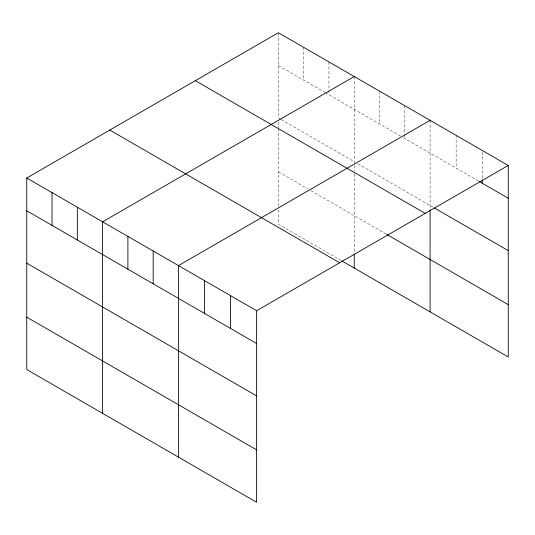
<?xml version="1.0" encoding="UTF-8"?>
<svg xmlns="http://www.w3.org/2000/svg" width="535" height="535" viewBox="0 0 535 535"><rect width="100%" height="100%" fill="white"/><g stroke="black" fill="none" stroke-linecap="round" stroke-linejoin="round"><path stroke-width="0.4" stroke-dasharray="2.67 2.01" d="M278.374 65.517L324.611 92.214M325.334 92.629L400.474 136.01M403.363 137.676L478.578 181.104M280.547 119.158L278.374 117.907L278.374 32.735M281.27 119.573L354.237 161.704M357.848 163.79L433.711 207.587M278.374 171.882L307.999 188.989M310.888 190.654L386.023 234.036M341.23 260.565L278.374 224.272L278.374 209.539M482.195 152.047L482.195 179.098M456.148 135.368L456.148 168.15M430.093 120.328L430.093 208.77M404.808 105.729L404.808 133.596M404.808 134.412L404.808 138.511M379.522 91.131L379.522 123.913M354.237 76.532L354.237 170.698M354.237 173.969L354.237 252.52M328.951 61.933L328.951 94.715M303.666 47.334L303.666 80.116M278.374 121.993L278.374 127.725M278.374 128.54L278.374 206.263"/><path stroke-width="0.8" d="M26.75 178.008L256.626 310.728L256.626 502.265L26.75 369.551L26.75 178.008L278.374 32.735L508.25 165.449L508.25 356.992L341.952 260.98M354.237 76.532L102.606 221.804L102.606 413.348M430.093 120.328L178.469 265.601L178.469 457.144M256.626 310.728L508.25 165.449M479.3 181.519L508.25 198.231M434.433 208.008L508.25 250.621M195.342 80.678L425.211 213.391M386.745 234.45L508.25 304.602M109.789 130.072L339.658 262.785M26.75 210.79L256.626 343.51M26.75 263.18L256.626 395.9M26.75 317.161L256.626 449.875M482.195 179.914L482.195 183.191M430.093 209.586L430.093 311.865M354.237 254.152L354.237 268.068M230.572 295.688L230.572 328.47M204.517 280.641L204.517 313.43M153.177 251.002L153.177 283.784M127.892 236.403L127.892 269.185M77.321 207.205L77.321 239.988M52.035 192.607L52.035 225.389"/></g></svg>
